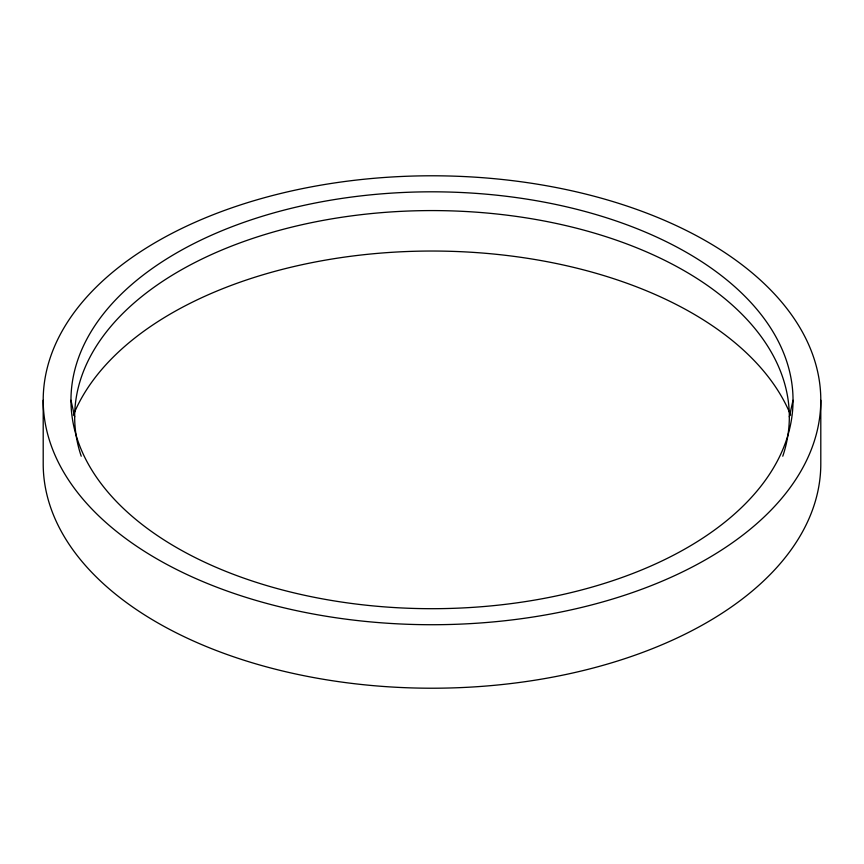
<?xml version="1.0" encoding="UTF-8"?>
<svg xmlns="http://www.w3.org/2000/svg" width="864" height="864" viewBox="0 0 864 864"><rect width="100%" height="100%" fill="white"/><g stroke="black" fill="none" stroke-linecap="round" stroke-linejoin="round"><path stroke-width="1.3" d="M789.329 416.88L793.033 400.259A361.033 208.44 0 0 0 251.489 219.737A361.033 208.44 0 0 0 251.489 580.77A361.033 208.44 0 0 0 793.033 400.259M70.967 400.259L74.671 416.88M820.8 400.259A388.8 224.467 0 0 1 237.6 594.648A388.8 224.467 0 0 1 237.6 205.859A388.8 224.467 0 0 1 820.8 400.259L820.8 463.741A388.8 224.467 0 0 1 432 688.219A388.8 224.467 0 0 1 43.2 463.741L43.2 400.259M81.227 456.214A357.329 206.302 0 0 1 432 210.578A357.329 206.302 0 0 1 782.773 456.214M73.343 415.076A368.431 212.717 0 0 1 432 251.035A368.431 212.717 0 0 1 790.657 415.076"/></g></svg>
